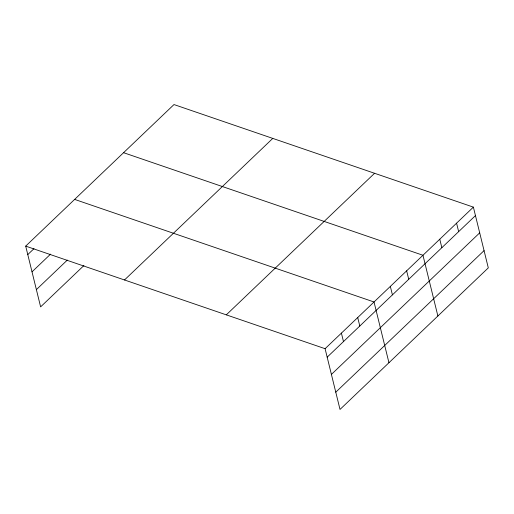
<?xml version="1.0" encoding="UTF-8"?>
<svg xmlns="http://www.w3.org/2000/svg" width="514" height="514" viewBox="0 0 514 514"><rect width="100%" height="100%" fill="white"/><g stroke="black" fill="none" stroke-linecap="round" stroke-linejoin="round"><path stroke-width="0.77" d="M25.7 246.122L173.989 104.56L473.381 207.129L488.3 267.878L340.011 409.44L325.092 348.698L25.7 246.122L40.619 306.871L83.93 265.52M27.782 254.584L33.969 248.68M32.016 271.842L50.578 254.122M36.385 289.613L67.321 260.084M124.497 279.976L272.786 138.407M226.295 314.851L374.577 173.282M325.092 348.698L473.381 207.129M327.174 357.159L475.456 215.597M331.408 374.417L479.697 232.848M335.777 392.188L484.059 250.626M123.572 152.69L422.964 255.265L437.883 316.007M74.633 199.406L374.025 301.981L388.95 362.723M456.573 223.179L458.655 231.641M439.766 239.222L441.847 247.684M406.651 270.839L408.726 279.301M390.338 286.407L392.42 294.875M357.718 317.556L359.794 326.017M341.405 333.123L343.481 341.592"/></g></svg>
